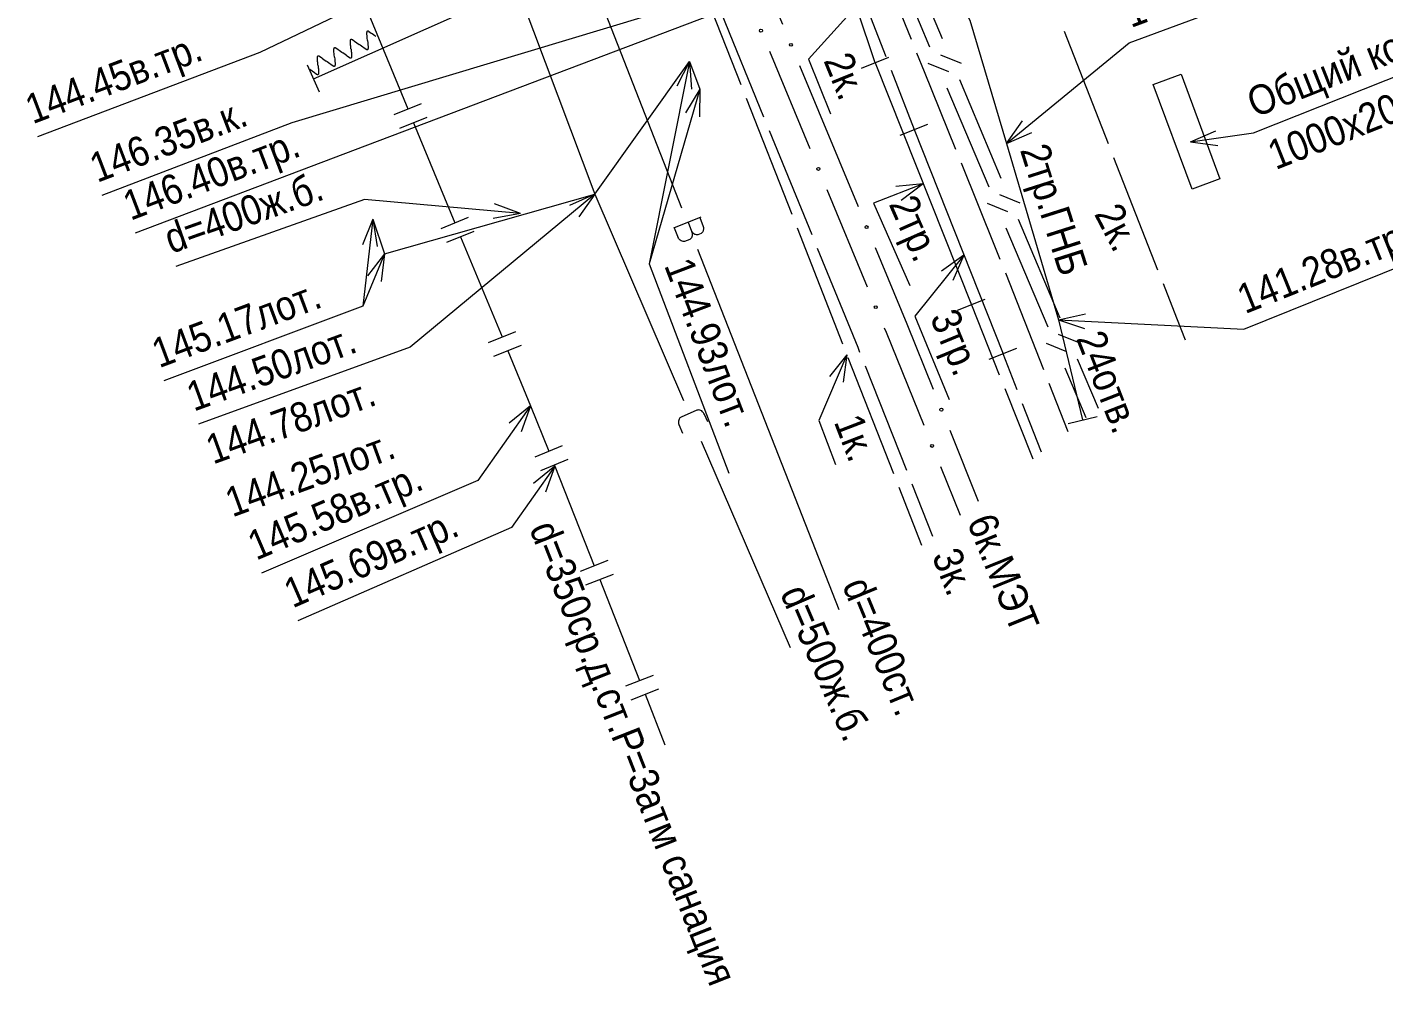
# Model space of a CAD drawing. Header units: metres. Extents: x 369 to 856, y 14070 to 14447.
# Drawn here: x 428.01 to 473.83, y 14069.8 to 14102.17 of the extents above; entities that cross this region are included whole.
import ezdxf
from ezdxf.enums import TextEntityAlignment as Align

# ---------------------------------------------------------------- set-up
doc = ezdxf.new("R2010")
doc.units = ezdxf.units.M
doc.header["$MEASUREMENT"] = 0
for name, color, linetype, lineweight in [('Водопровод', 7, 'Continuous', 25), ('Водосток', 7, 'Continuous', 25), ('Газопровод', 7, 'Continuous', 25), ('Кабели', 7, 'Continuous', 25), ('Кабель защиты', 7, 'Continuous', 25), ('Кабель связи', 7, 'Continuous', 25), ('Кабель электрический', 7, 'Continuous', 25), ('Общий коллектор', 7, 'Continuous', 25)]:
    doc.layers.add(name, color=color, linetype=linetype, lineweight=lineweight)
doc.styles.add('Style-RUSSIAN_1251', font='RUSSIAN_1251.shx')
doc.styles.add('Style-RUSSIAN_1251 I 0.00000', font='RUSSIAN_1251.shx')

# ---------------------------------------------------------------- blocks, each defined once
blk = doc.blocks.new('msdElementTypeLineString_297')
at = {"layer": 'Кабель электрический', "color": 252, "linetype": 'Continuous', "lineweight": 9}
for p, q in [((1.035, 9.485), (1.965, 9.855)), ((4.285, 1.315), (5.215, 1.685))]:
    blk.add_line(p, q, dxfattribs=at)
blk = doc.blocks.new('msdElementTypeMultiLine_6')
at = {"layer": 'Кабель электрический', "color": 252, "linetype": 'Continuous', "lineweight": 9, "flags": 128}
blk.add_lwpolyline([(1.5, 9.67), (4.75, 1.5)], dxfattribs=at)
at = {"layer": 'Кабель электрический', "color": 252, "linetype": 'Continuous', "lineweight": 9}
blk.add_blockref('msdElementTypeLineString_297', (0, 0), dxfattribs=at)
blk = doc.blocks.new('msdElementTypeLineString_298')
at = {"layer": 'Кабель электрический', "color": 252, "linetype": 'Continuous', "lineweight": 9}
for p, q in [((1.035, 8.883), (1.965, 9.253)), ((4.041, 1.315), (4.971, 1.685))]:
    blk.add_line(p, q, dxfattribs=at)
blk = doc.blocks.new('msdElementTypeMultiLine_7')
at = {"layer": 'Кабель электрический', "color": 252, "linetype": 'Continuous', "lineweight": 9, "flags": 128}
blk.add_lwpolyline([(1.5, 9.068), (4.506, 1.5)], dxfattribs=at)
at = {"layer": 'Кабель электрический', "color": 252, "linetype": 'Continuous', "lineweight": 9}
blk.add_blockref('msdElementTypeLineString_298', (0, 0), dxfattribs=at)
blk = doc.blocks.new('msdElementTypeLineString_299')
at = {"layer": 'Кабель электрический', "color": 252, "linetype": 'Continuous', "lineweight": 9}
for p, q in [((2.298, 6.375), (1.076, 9.993)), ((3.679, 2.283), (2.458, 5.901)), ((4.45, 0), (3.839, 1.809))]:
    blk.add_line(p, q, dxfattribs=at)
at = {"layer": 'Кабель электрический', "color": 252, "linetype": 'Continuous', "lineweight": 9, "flags": 128}
blk.add_lwpolyline([(0.916, 10.467), (0.76, 10.93), (0, 12.13)], dxfattribs=at)
blk = doc.blocks.new('msdElementTypeMultiLine_8')
at = {"layer": 'Кабель электрический', "color": 252, "linetype": 'Continuous', "lineweight": 9}
blk.add_blockref('msdElementTypeLineString_299', (0, 0), dxfattribs=at)
blk = doc.blocks.new('msdElementTypeLineString_300')
at = {"layer": 'Кабель электрический', "color": 252, "linetype": 'Continuous', "lineweight": 9}
for p, q in [((0, 13.338), (0.831, 11.358)), ((1.025, 10.897), (2.687, 6.938)), ((2.874, 6.475), (4.421, 2.469)), ((4.601, 2.003), (5.375, 0))]:
    blk.add_line(p, q, dxfattribs=at)
blk = doc.blocks.new('msdElementTypeMultiLine_9')
at = {"layer": 'Кабель электрический', "color": 252, "linetype": 'Continuous', "lineweight": 9}
blk.add_blockref('msdElementTypeLineString_300', (0, 0), dxfattribs=at)
blk = doc.blocks.new('msdElementTypeLineString_814')
at = {"layer": 'Водосток', "color": 252, "linetype": 'Continuous', "lineweight": 9}
for p, q in [((0.001, 31.472), (5.634, 16.438)), ((6.16, 15.034), (11.793, 0))]:
    blk.add_line(p, q, dxfattribs=at)
blk = doc.blocks.new('msdElementTypeMultiLine_420')
at = {"layer": 'Водосток', "color": 252, "linetype": 'Continuous', "lineweight": 9, "flags": 128}
blk.add_lwpolyline([(6.88, 16.141), (6.782, 16.401), (6.767, 16.436), (6.75, 16.462), (6.724, 16.496), (6.694, 16.524), (6.665, 16.543), (6.629, 16.556), (6.591, 16.564), (6.563, 16.561), (6.536, 16.556), (5.988, 16.35), (5.966, 16.337), (5.949, 16.324), (5.93, 16.302), (5.919, 16.28), (5.905, 16.251), (5.895, 16.22), (5.893, 16.185), (5.894, 16.136), (5.903, 16.1), (6.011, 15.81)], dxfattribs=at)
at = {"layer": 'Водосток', "color": 252, "linetype": 'Continuous', "lineweight": 9}
blk.add_blockref('msdElementTypeLineString_814', (0.467, 0.467), dxfattribs=at)
blk = doc.blocks.new('msdElementTypeMultiLine_421')
at = {"layer": 'Водосток', "color": 252, "linetype": 'Continuous', "lineweight": 9, "flags": 128}
blk.add_lwpolyline([(0, 1.172), (0.395, 0), (7.492, 2.012)], dxfattribs=at)
blk = doc.blocks.new('msdElementTypeMultiLine_422')
at = {"layer": 'Водосток', "color": 252, "linetype": 'Continuous', "lineweight": 9, "flags": 128}
blk.add_lwpolyline([(0.001, 0), (3.199, 4.481), (3.554, 3.544)], dxfattribs=at)
blk = doc.blocks.new('msdElementTypeLineString_833')
at = {"layer": 'Кабель электрический', "color": 252, "linetype": 'Continuous', "lineweight": 9}
for p, q in [((1.516, 16.489), (2.83, 13.242)), ((6.013, 5.354), (7.298, 2.095)), ((7.482, 1.63), (8.125, 0.001))]:
    blk.add_line(p, q, dxfattribs=at)
at = {"layer": 'Кабель электрический', "color": 252, "linetype": 'Continuous', "lineweight": 9, "flags": 128}
for points in [[(3.017, 12.779), (3.27, 12.154), (4.331, 9.531)], [(4.519, 9.068), (5.673, 6.215), (5.829, 5.819)]]:
    blk.add_lwpolyline(points, dxfattribs=at)
blk = doc.blocks.new('msdElementTypeMultiLine_437')
at = {"layer": 'Кабель электрический', "color": 252, "linetype": 'Continuous', "lineweight": 9}
blk.add_blockref('msdElementTypeLineString_833', (0, 0), dxfattribs=at)
blk = doc.blocks.new('msdElementTypeLineString_834')
at = {"layer": 'Кабель электрический', "color": 252, "linetype": 'Continuous', "lineweight": 9}
for p, q in [((0, 5.204), (0.943, 2.834)), ((1.128, 2.37), (2.071, 0))]:
    blk.add_line(p, q, dxfattribs=at)
blk = doc.blocks.new('msdElementTypeMultiLine_438')
at = {"layer": 'Кабель электрический', "color": 252, "linetype": 'Continuous', "lineweight": 9}
blk.add_blockref('msdElementTypeLineString_834', (0, 0), dxfattribs=at)
blk = doc.blocks.new('msdElementTypeLineString_835')
at = {"layer": 'Кабель электрический', "color": 252, "linetype": 'Continuous', "lineweight": 9}
for p, q in [((0.476, 2.096), (0, 3.318)), ((1.294, 0), (0.658, 1.631))]:
    blk.add_line(p, q, dxfattribs=at)
blk = doc.blocks.new('msdElementTypeMultiLine_439')
at = {"layer": 'Кабель электрический', "color": 252, "linetype": 'Continuous', "lineweight": 9}
blk.add_blockref('msdElementTypeLineString_835', (0, 0), dxfattribs=at)
blk = doc.blocks.new('msdElementTypeLineString_842')
at = {"layer": 'Кабели', "color": 252, "linetype": 'Continuous', "lineweight": 9}
for p, q in [((0.05, 18.532), (1.04, 16.149)), ((1.616, 14.763), (3.596, 9.996)), ((6.69, 2.444), (7.656, 0.05))]:
    blk.add_line(p, q, dxfattribs=at)
at = {"layer": 'Кабели', "color": 252, "linetype": 'Continuous', "lineweight": 9, "flags": 128}
blk.add_lwpolyline([(4.171, 8.611), (5.239, 6.039), (6.129, 3.835)], dxfattribs=at)
at = {"layer": 'Кабели', "color": 252, "linetype": 'Continuous', "lineweight": 9}
for centre in [(1.328, 15.456), (3.883, 9.303), (6.409, 3.139)]:
    blk.add_circle(centre, 0.05, dxfattribs=at)
blk = doc.blocks.new('msdElementTypeLineString_843')
at = {"layer": 'Кабели', "color": 252, "linetype": 'Continuous', "lineweight": 9}
for p, q in [((0.051, 18.747), (0.732, 17.106)), ((1.308, 15.72), (2.671, 12.438)), ((3.247, 11.053), (4.61, 7.77)), ((7.078, 1.699), (7.744, 0.051))]:
    blk.add_line(p, q, dxfattribs=at)
at = {"layer": 'Кабели', "color": 252, "linetype": 'Continuous', "lineweight": 9, "flags": 128}
blk.add_lwpolyline([(5.185, 6.385), (5.248, 6.234), (6.517, 3.09)], dxfattribs=at)
at = {"layer": 'Кабели', "color": 252, "linetype": 'Continuous', "lineweight": 9}
for centre in [(1.02, 16.413), (2.959, 11.745), (4.898, 7.078), (6.798, 2.394)]:
    blk.add_circle(centre, 0.05, dxfattribs=at)
blk = doc.blocks.new('msdElementTypeMultiLine_449')
at = {"layer": 'Кабели', "color": 252, "linetype": 'Continuous', "lineweight": 9}
for name, p in [('msdElementTypeLineString_842', (0.703, 0.479)), ('msdElementTypeLineString_843', (0, 0))]:
    blk.add_blockref(name, p, dxfattribs=at)
blk = doc.blocks.new('msdElementTypeLineString_891')
at = {"layer": 'Кабель электрический', "color": 252, "linetype": 'Continuous', "lineweight": 9}
for p, q in [((3.928, 6.625), (2.439, 10.421)), ((5.6, 2.364), (4.111, 6.16))]:
    blk.add_line(p, q, dxfattribs=at)
at = {"layer": 'Кабель электрический', "color": 252, "linetype": 'Continuous', "lineweight": 9, "flags": 128}
for points in [[(0.545, 15.131), (0, 16.449), (0.467, 16.846)], [(2.256, 10.886), (1.439, 12.968), (0.736, 14.669)], [(6.526, 0), (6.238, 0.74), (5.783, 1.899)]]:
    blk.add_lwpolyline(points, dxfattribs=at)
blk = doc.blocks.new('msdElementTypeMultiLine_486')
at = {"layer": 'Кабель электрический', "color": 252, "linetype": 'Continuous', "lineweight": 9}
blk.add_blockref('msdElementTypeLineString_891', (0, 0), dxfattribs=at)
blk = doc.blocks.new('msdElementTypeLineString_903')
at = {"layer": 'Кабель электрический', "color": 252, "linetype": 'Continuous', "lineweight": 9}
for p, q in [((1.054, 16.987), (1.946, 17.439)), ((5.943, 1.383), (6.915, 1.618))]:
    blk.add_line(p, q, dxfattribs=at)
blk = doc.blocks.new('msdElementTypeMultiLine_497')
at = {"layer": 'Кабель электрический', "color": 252, "linetype": 'Continuous', "lineweight": 9, "flags": 128}
blk.add_lwpolyline([(1.5, 17.213), (2.62, 15.003), (3.86, 10.833), (5.61, 4.883), (6.429, 1.501)], dxfattribs=at)
at = {"layer": 'Кабель электрический', "color": 252, "linetype": 'Continuous', "lineweight": 9}
blk.add_blockref('msdElementTypeLineString_903', (0, 0), dxfattribs=at)
blk = doc.blocks.new('msdElementTypeLineString_911')
at = {"layer": 'Кабель электрический', "color": 252, "linetype": 'Continuous', "lineweight": 9}
for p, q in [((0.717, 18.127), (0, 19.881)), ((2.339, 14.157), (0.906, 17.664)), ((3.962, 10.186), (2.528, 13.694)), ((7.161, 2.227), (5.766, 5.75)), ((8.042, 0), (7.345, 1.762))]:
    blk.add_line(p, q, dxfattribs=at)
at = {"layer": 'Кабель электрический', "color": 252, "linetype": 'Continuous', "lineweight": 9, "flags": 128}
blk.add_lwpolyline([(5.582, 6.215), (5.516, 6.382), (4.151, 9.723)], dxfattribs=at)
blk = doc.blocks.new('msdElementTypeMultiLine_504')
at = {"layer": 'Кабель электрический', "color": 252, "linetype": 'Continuous', "lineweight": 9}
blk.add_blockref('msdElementTypeLineString_911', (0, 0), dxfattribs=at)
blk = doc.blocks.new('msdElementTypeLineString_912')
at = {"layer": 'Кабель электрический', "color": 252, "linetype": 'Continuous', "lineweight": 9}
for p, q in [((0, 21.889), (0.768, 19.933)), ((0.951, 19.468), (2.486, 15.556)), ((2.669, 15.09), (4.204, 11.178)), ((4.387, 10.712), (5.923, 6.8)), ((6.105, 6.335), (7.641, 2.422)), ((7.823, 1.957), (8.591, 0.001))]:
    blk.add_line(p, q, dxfattribs=at)
blk = doc.blocks.new('msdElementTypeMultiLine_505')
at = {"layer": 'Кабель электрический', "color": 252, "linetype": 'Continuous', "lineweight": 9}
blk.add_blockref('msdElementTypeLineString_912', (0, 0), dxfattribs=at)
blk = doc.blocks.new('msdElementTypeLineString_921')
at = {"layer": 'Кабель связи', "color": 252, "linetype": 'Continuous', "lineweight": 9}
for p, q in [((0.265, 23.842), (0.968, 22.175)), ((0.913, 21.625), (1.607, 21.343)), ((1.551, 20.793), (2.958, 17.46)), ((2.902, 16.91), (3.596, 16.628)), ((3.541, 16.078), (4.947, 12.745)), ((4.891, 12.195), (5.586, 11.913)), ((5.53, 11.363), (6.936, 8.029)), ((6.881, 7.48), (7.575, 7.197)), ((7.519, 6.647), (8.926, 3.314)), ((8.87, 2.764), (9.564, 2.482)), ((9.509, 1.932), (10.212, 0.266))]:
    blk.add_line(p, q, dxfattribs=at)
blk = doc.blocks.new('msdElementTypeLineString_922')
at = {"layer": 'Кабель связи', "color": 252, "linetype": 'Continuous', "lineweight": 9}
for p, q in [((0.266, 23.906), (0.971, 22.233)), ((0.916, 21.683), (1.61, 21.401)), ((1.555, 20.851), (2.966, 17.505)), ((2.911, 16.955), (3.605, 16.673)), ((3.549, 16.123), (4.961, 12.777)), ((4.905, 12.227), (5.6, 11.945)), ((5.544, 11.395), (6.956, 8.049)), ((6.9, 7.499), (7.594, 7.217)), ((7.539, 6.667), (8.95, 3.321)), ((8.895, 2.771), (9.589, 2.489)), ((9.533, 1.939), (10.239, 0.266))]:
    blk.add_line(p, q, dxfattribs=at)
blk = doc.blocks.new('msdElementTypeMultiLine_514')
at = {"layer": 'Кабель связи', "color": 252, "linetype": 'Continuous', "lineweight": 9}
for name, p in [('msdElementTypeLineString_922', (0, 0)), ('msdElementTypeLineString_921', (0.436, 0.318))]:
    blk.add_blockref(name, p, dxfattribs=at)
blk = doc.blocks.new('msdElementTypeLineString_954')
at = {"layer": 'Кабель защиты', "color": 252, "linetype": 'Continuous', "lineweight": 9}
for p, q in [((23.559, 14.039), (23.151, 14.953)), ((1.703, 1.043), (1.297, 1.957))]:
    blk.add_line(p, q, dxfattribs=at)
blk = doc.blocks.new('msdElementTypeMultiLine_535')
at = {"layer": 'Кабель защиты', "color": 252, "linetype": 'Continuous', "lineweight": 9, "flags": 128}
blk.add_lwpolyline([(1.5, 1.5), (16.623, 8.218), (15.673, 11.071), (23.355, 14.496)], dxfattribs=at)
at = {"layer": 'Кабель защиты', "color": 252, "linetype": 'Continuous', "lineweight": 9}
blk.add_blockref('msdElementTypeLineString_954', (0, 0), dxfattribs=at)
blk = doc.blocks.new('msdElementTypeLineString_957')
at = {"layer": 'Водопровод', "color": 252, "linetype": 'Continuous', "lineweight": 9}
for p, q in [((0, 28.003), (0.319, 27.38)), ((1.002, 26.044), (1.154, 25.746)), ((1.154, 25.746), (5.921, 13.571)), ((6.467, 12.175), (11.234, 0))]:
    blk.add_line(p, q, dxfattribs=at)
blk = doc.blocks.new('msdElementTypeLineString_958')
at = {"layer": 'Водопровод', "color": 252, "linetype": 'Continuous', "lineweight": 9}
for p, q in [((1.508, 27.624), (0.62, 27.17)), ((0.649, 27.184), (0.814, 26.862)), ((1.095, 27.412), (1.241, 27.126)), ((7.081, 13.748), (6.152, 13.385)), ((6.183, 13.397), (6.315, 13.059)), ((6.649, 13.579), (6.766, 13.28))]:
    blk.add_line(p, q, dxfattribs=at)
at = {"layer": 'Водопровод', "color": 252, "linetype": 'Continuous', "lineweight": 9, "flags": 128}
for points in [[(1.476, 27.607), (1.621, 27.323), (1.629, 27.294), (1.636, 27.241), (1.632, 27.186), (1.627, 27.163), (1.618, 27.139), (1.603, 27.115), (1.583, 27.09), (1.571, 27.08), (1.468, 27.027), (1.446, 27.022), (1.413, 27.02), (1.388, 27.024), (1.362, 27.029), (1.331, 27.045), (1.298, 27.068), (1.272, 27.09), (1.241, 27.126), (1.255, 27.09), (1.267, 27.059), (1.276, 27.009), (1.275, 26.974), (1.271, 26.941), (1.256, 26.9), (1.234, 26.865), (1.21, 26.843), (1.041, 26.756), (1.022, 26.751), (0.994, 26.749), (0.958, 26.754), (0.918, 26.769), (0.889, 26.785), (0.85, 26.818), (0.829, 26.838), (0.814, 26.862)], [(7.047, 13.735), (7.163, 13.438), (7.169, 13.408), (7.17, 13.354), (7.161, 13.301), (7.154, 13.278), (7.143, 13.256), (7.126, 13.233), (7.102, 13.21), (7.09, 13.201), (6.982, 13.159), (6.959, 13.156), (6.927, 13.157), (6.902, 13.163), (6.877, 13.171), (6.848, 13.19), (6.817, 13.216), (6.793, 13.241), (6.766, 13.28), (6.777, 13.243), (6.786, 13.21), (6.789, 13.159), (6.785, 13.125), (6.777, 13.092), (6.759, 13.053), (6.733, 13.021), (6.707, 13.001), (6.53, 12.931), (6.511, 12.928), (6.483, 12.929), (6.447, 12.937), (6.41, 12.956), (6.382, 12.976), (6.346, 13.012), (6.327, 13.034), (6.315, 13.059)]]:
    blk.add_lwpolyline(points, dxfattribs=at)
blk = doc.blocks.new('msdElementTypeMultiLine_537')
at = {"layer": 'Водопровод', "color": 252, "linetype": 'Continuous', "lineweight": 9}
for name, p in [('msdElementTypeLineString_957', (0.5, 0.5)), ('msdElementTypeLineString_958', (0, 0))]:
    blk.add_blockref(name, p, dxfattribs=at)
blk = doc.blocks.new('msdElementTypeLineString_961')
at = {"layer": 'Газопровод', "color": 252, "linetype": 'Continuous', "lineweight": 9}
for p, q in [((15.7, 25.351), (17.099, 21.965)), ((16.637, 21.774), (17.561, 22.155)), ((16.828, 21.312), (17.752, 21.693)), ((17.29, 21.502), (18.689, 18.116)), ((18.227, 17.925), (19.151, 18.307)), ((18.418, 17.463), (19.342, 17.844)), ((18.88, 17.654), (20.279, 14.267)), ((19.817, 14.076), (20.741, 14.458)), ((20.007, 13.614), (20.932, 13.996)), ((21.397, 10.226), (22.324, 10.603)), ((21.586, 9.763), (22.512, 10.14)), ((22.93, 6.36), (23.86, 6.727)), ((23.113, 5.895), (24.043, 6.262)), ((23.578, 6.078), (24.924, 2.67)), ((24.459, 2.486), (25.389, 2.854)), ((24.642, 2.021), (25.572, 2.389)), ((25.107, 2.205), (25.78, 0.501))]:
    blk.add_line(p, q, dxfattribs=at)
at = {"layer": 'Газопровод', "color": 252, "linetype": 'Continuous', "lineweight": 9, "flags": 128}
for points in [[(20.47, 13.805), (21.237, 11.947), (21.86, 10.415)], [(22.049, 9.952), (22.067, 9.907), (23.395, 6.543)]]:
    blk.add_lwpolyline(points, dxfattribs=at)
blk = doc.blocks.new('msdElementTypeMultiLine_540')
at = {"layer": 'Газопровод', "color": 252, "linetype": 'Continuous', "lineweight": 9}
blk.add_blockref('msdElementTypeLineString_961', (0, 0), dxfattribs=at)
blk = doc.blocks.new('msdElementTypeLineString_964')
at = {"layer": 'Кабель защиты', "color": 252, "linetype": 'Continuous', "lineweight": 9, "flags": 128}
for points in [[(2.235, 1.264), (2.233, 1.279), (2.227, 1.33), (2.225, 1.353), (2.221, 1.387), (2.218, 1.425), (2.216, 1.451), (2.215, 1.477), (2.215, 1.495), (2.215, 1.514), (2.216, 1.526), (2.217, 1.536), (2.218, 1.544), (2.219, 1.548), (2.219, 1.552), (2.221, 1.558), (2.222, 1.562), (2.223, 1.565), (2.225, 1.568), (2.226, 1.571), (2.228, 1.575), (2.23, 1.577), (2.231, 1.578), (2.232, 1.579), (2.233, 1.58), (2.234, 1.581), (2.236, 1.582), (2.237, 1.583), (2.239, 1.584), (2.24, 1.584), (2.241, 1.585), (2.242, 1.585), (2.243, 1.585), (2.244, 1.585), (2.246, 1.585), (2.248, 1.585), (2.25, 1.585), (2.251, 1.585), (2.252, 1.585), (2.254, 1.585), (2.256, 1.584), (2.257, 1.584), (2.258, 1.583), (2.262, 1.582), (2.264, 1.581), (2.267, 1.579), (2.271, 1.577), (2.274, 1.575), (2.281, 1.57), (2.362, 1.513), (2.389, 1.493), (2.478, 1.429), (2.513, 1.404)], [(1.119, 0.704), (1.118, 0.719), (1.112, 0.77), (1.109, 0.793), (1.106, 0.827), (1.103, 0.865), (1.101, 0.891), (1.1, 0.916), (1.1, 0.935), (1.1, 0.954), (1.101, 0.966), (1.102, 0.975), (1.103, 0.984), (1.104, 0.988), (1.104, 0.991), (1.106, 0.998), (1.107, 1.002), (1.108, 1.005), (1.11, 1.008), (1.111, 1.011), (1.113, 1.014), (1.115, 1.016), (1.116, 1.018), (1.117, 1.019), (1.118, 1.02), (1.119, 1.021), (1.121, 1.022), (1.122, 1.023), (1.124, 1.024), (1.125, 1.024), (1.126, 1.024), (1.127, 1.025), (1.128, 1.025), (1.129, 1.025), (1.131, 1.025), (1.133, 1.025), (1.135, 1.025), (1.136, 1.025), (1.137, 1.025), (1.139, 1.024), (1.141, 1.024), (1.142, 1.023), (1.143, 1.023), (1.146, 1.022), (1.148, 1.021), (1.152, 1.019), (1.156, 1.017), (1.159, 1.014), (1.166, 1.01), (1.247, 0.952), (1.274, 0.933), (1.363, 0.869), (1.398, 0.844)], [(1.677, 0.984), (1.679, 0.969), (1.685, 0.918), (1.687, 0.895), (1.691, 0.861), (1.694, 0.823), (1.696, 0.797), (1.697, 0.772), (1.697, 0.753), (1.696, 0.734), (1.696, 0.723), (1.695, 0.713), (1.694, 0.704), (1.693, 0.7), (1.692, 0.697), (1.691, 0.69), (1.689, 0.686), (1.688, 0.683), (1.687, 0.68), (1.685, 0.677), (1.683, 0.674), (1.682, 0.672), (1.681, 0.671), (1.68, 0.669), (1.679, 0.668), (1.678, 0.667), (1.676, 0.666), (1.674, 0.665), (1.672, 0.664), (1.672, 0.664), (1.671, 0.664), (1.67, 0.663), (1.668, 0.663), (1.667, 0.663), (1.666, 0.663), (1.664, 0.663), (1.662, 0.663), (1.66, 0.663), (1.659, 0.663), (1.658, 0.664), (1.656, 0.664), (1.655, 0.665), (1.653, 0.665), (1.65, 0.666), (1.648, 0.667), (1.645, 0.669), (1.641, 0.671), (1.637, 0.674), (1.631, 0.679), (1.549, 0.736), (1.523, 0.755), (1.433, 0.819), (1.398, 0.844)], [(1.677, 0.984), (1.675, 0.999), (1.67, 1.05), (1.667, 1.073), (1.664, 1.107), (1.66, 1.145), (1.659, 1.171), (1.657, 1.196), (1.657, 1.215), (1.658, 1.234), (1.658, 1.246), (1.659, 1.255), (1.661, 1.264), (1.661, 1.268), (1.662, 1.271), (1.664, 1.278), (1.665, 1.282), (1.666, 1.285), (1.667, 1.288), (1.669, 1.291), (1.671, 1.294), (1.672, 1.296), (1.673, 1.298), (1.674, 1.299), (1.676, 1.3), (1.677, 1.301), (1.678, 1.302), (1.68, 1.303), (1.682, 1.304), (1.682, 1.304), (1.683, 1.305), (1.685, 1.305), (1.686, 1.305), (1.687, 1.305), (1.688, 1.305), (1.69, 1.305), (1.692, 1.305), (1.694, 1.305), (1.695, 1.305), (1.696, 1.304), (1.698, 1.304), (1.7, 1.304), (1.701, 1.303), (1.704, 1.302), (1.706, 1.301), (1.709, 1.299), (1.713, 1.297), (1.717, 1.294), (1.723, 1.29), (1.805, 1.232), (1.832, 1.213), (1.921, 1.149), (1.956, 1.124)], [(2.235, 1.264), (2.236, 1.249), (2.242, 1.198), (2.245, 1.176), (2.248, 1.141), (2.251, 1.103), (2.253, 1.077), (2.254, 1.052), (2.255, 1.033), (2.254, 1.014), (2.253, 1.003), (2.252, 0.993), (2.251, 0.984), (2.251, 0.981), (2.25, 0.977), (2.248, 0.971), (2.247, 0.967), (2.246, 0.963), (2.244, 0.96), (2.243, 0.957), (2.241, 0.954), (2.24, 0.952), (2.239, 0.951), (2.237, 0.95), (2.236, 0.948), (2.235, 0.947), (2.233, 0.946), (2.232, 0.945), (2.23, 0.944), (2.229, 0.944), (2.228, 0.944), (2.227, 0.944), (2.226, 0.943), (2.225, 0.943), (2.223, 0.943), (2.222, 0.943), (2.219, 0.943), (2.218, 0.943), (2.217, 0.944), (2.215, 0.944), (2.214, 0.944), (2.212, 0.945), (2.211, 0.945), (2.208, 0.947), (2.206, 0.948), (2.203, 0.949), (2.199, 0.952), (2.195, 0.954), (2.188, 0.959), (2.107, 1.016), (2.08, 1.035), (1.991, 1.099), (1.956, 1.124)], [(0.562, 0.424), (0.56, 0.439), (0.554, 0.49), (0.552, 0.513), (0.548, 0.547), (0.545, 0.585), (0.543, 0.611), (0.542, 0.636), (0.542, 0.655), (0.542, 0.674), (0.543, 0.685), (0.544, 0.695), (0.545, 0.704), (0.546, 0.707), (0.547, 0.711), (0.548, 0.718), (0.55, 0.722), (0.551, 0.725), (0.552, 0.728), (0.554, 0.731), (0.556, 0.734), (0.557, 0.736), (0.558, 0.737), (0.559, 0.739), (0.56, 0.74), (0.561, 0.741), (0.563, 0.742), (0.565, 0.743), (0.566, 0.744), (0.567, 0.744), (0.568, 0.744), (0.569, 0.744), (0.571, 0.745), (0.572, 0.745), (0.573, 0.745), (0.575, 0.745), (0.577, 0.745), (0.579, 0.745), (0.58, 0.744), (0.581, 0.744), (0.583, 0.744), (0.584, 0.743), (0.586, 0.743), (0.589, 0.741), (0.591, 0.741), (0.594, 0.739), (0.598, 0.736), (0.602, 0.734), (0.608, 0.729), (0.69, 0.672), (0.716, 0.653), (0.806, 0.589), (0.841, 0.564)], [(1.119, 0.704), (1.121, 0.689), (1.127, 0.638), (1.129, 0.615), (1.133, 0.581), (1.136, 0.543), (1.138, 0.517), (1.139, 0.492), (1.139, 0.473), (1.139, 0.454), (1.138, 0.442), (1.137, 0.433), (1.136, 0.424), (1.135, 0.42), (1.135, 0.417), (1.133, 0.41), (1.132, 0.406), (1.131, 0.403), (1.129, 0.4), (1.128, 0.397), (1.126, 0.394), (1.124, 0.392), (1.123, 0.39), (1.122, 0.389), (1.121, 0.388), (1.12, 0.387), (1.118, 0.386), (1.117, 0.385), (1.115, 0.384), (1.114, 0.384), (1.113, 0.384), (1.112, 0.383), (1.111, 0.383), (1.11, 0.383), (1.108, 0.383), (1.106, 0.383), (1.104, 0.383), (1.103, 0.383), (1.102, 0.383), (1.1, 0.384), (1.098, 0.384), (1.097, 0.385), (1.096, 0.385), (1.093, 0.386), (1.091, 0.387), (1.087, 0.389), (1.083, 0.391), (1.08, 0.394), (1.073, 0.398), (0.992, 0.456), (0.965, 0.475), (0.876, 0.539), (0.841, 0.564)], [(0.562, 0.424), (0.564, 0.409), (0.569, 0.358), (0.572, 0.335), (0.575, 0.301), (0.579, 0.263), (0.58, 0.237), (0.582, 0.211), (0.582, 0.193), (0.581, 0.174), (0.581, 0.162), (0.58, 0.152), (0.578, 0.144), (0.578, 0.14), (0.577, 0.136), (0.575, 0.13), (0.574, 0.126), (0.573, 0.123), (0.572, 0.12), (0.57, 0.117), (0.568, 0.114), (0.567, 0.112), (0.566, 0.11), (0.565, 0.109), (0.563, 0.108), (0.562, 0.107), (0.561, 0.106), (0.559, 0.105), (0.557, 0.104), (0.557, 0.104), (0.555, 0.103), (0.554, 0.103), (0.553, 0.103), (0.552, 0.103), (0.551, 0.103), (0.549, 0.103), (0.547, 0.103), (0.545, 0.103), (0.544, 0.103), (0.543, 0.103), (0.541, 0.104), (0.539, 0.104), (0.538, 0.105), (0.535, 0.106), (0.533, 0.107), (0.53, 0.109), (0.526, 0.111), (0.522, 0.114), (0.516, 0.118), (0.434, 0.176), (0.407, 0.195), (0.318, 0.259), (0.283, 0.284)]]:
    blk.add_lwpolyline(points, dxfattribs=at)
blk = doc.blocks.new('msdElementTypeMultiLine_543')
at = {"layer": 'Кабель защиты', "color": 252, "linetype": 'Continuous', "lineweight": 9}
blk.add_blockref('msdElementTypeLineString_964', (0, 0), dxfattribs=at)
blk = doc.blocks.new('msdElementTypeLineString_1043')
at = {"layer": 'Водосток', "color": 252, "linetype": 'Continuous', "lineweight": 9}
for p, q in [((0.001, 15.302), (3.001, 8.34)), ((3.595, 6.963), (6.595, 0.001))]:
    blk.add_line(p, q, dxfattribs=at)
blk = doc.blocks.new('msdElementTypeMultiLine_598')
at = {"layer": 'Водосток', "color": 252, "linetype": 'Continuous', "lineweight": 9, "flags": 128}
blk.add_lwpolyline([(4.283, 8.081), (4.174, 8.336), (4.156, 8.371), (4.138, 8.395), (4.111, 8.429), (4.08, 8.455), (4.05, 8.472), (4.012, 8.484), (3.975, 8.49), (3.947, 8.485), (3.92, 8.479), (3.382, 8.247), (3.361, 8.233), (3.345, 8.219), (3.327, 8.196), (3.317, 8.174), (3.305, 8.144), (3.296, 8.112), (3.296, 8.077), (3.299, 8.029), (3.309, 7.993), (3.432, 7.709)], dxfattribs=at)
at = {"layer": 'Водосток', "color": 252, "linetype": 'Continuous', "lineweight": 9}
blk.add_blockref('msdElementTypeLineString_1043', (0.467, 0.467), dxfattribs=at)
blk = doc.blocks.new('DIMTXT_5')
at = {"layer": 'Кабель электрический', "color": 252, "linetype": 'Continuous', "lineweight": 9}
for q in [(-0.788, -0.501), (-0.417, -0.836)]:
    blk.add_line((0, 0), q, dxfattribs=at)
at = {"layer": 'Кабель электрический', "color": 252, "linetype": 'Continuous', "lineweight": 9, "flags": 128}
blk.add_lwpolyline([(0, 0), (-2.582, -2.864), (-1.842, -4.705)], dxfattribs=at)
at = {"layer": 'Кабель электрический', "color": 252, "linetype": 'Continuous', "lineweight": 9, "style": 'Style-RUSSIAN_1251', "width": 0.9}
blk.add_text('2к.', height=1, rotation=291.9123, dxfattribs=at).set_placement((-1.153, -2.532), align=Align.TOP_LEFT)
blk = doc.blocks.new('DIMTXT_10')
at = {"layer": 'Общий коллектор', "color": 252, "linetype": 'Continuous', "lineweight": 9}
for q in [(0.855, 0.376), (0.927, -0.118)]:
    blk.add_line((0, 0), q, dxfattribs=at)
at = {"layer": 'Общий коллектор', "color": 252, "linetype": 'Continuous', "lineweight": 9, "flags": 128}
blk.add_lwpolyline([(0, 0), (2.135, 0.309), (13.274, 4.732)], dxfattribs=at)
at = {"layer": 'Общий коллектор', "color": 252, "linetype": 'Continuous', "lineweight": 9, "style": 'Style-RUSSIAN_1251', "width": 0.9}
for s, p in [('Общий коллектор', (1.809, 1.74)), ('1000x2000', (2.511, -0.026))]:
    blk.add_text(s, height=1, rotation=21.6538, dxfattribs=at).set_placement(p, align=Align.TOP_LEFT)
blk = doc.blocks.new('DIMTXT_21')
at = {"layer": 'Водосток', "color": 252, "linetype": 'Continuous', "lineweight": 9}
for q in [(-0.351, -0.866), (0.146, -0.923)]:
    blk.add_line((0, 0), q, dxfattribs=at)
at = {"layer": 'Водосток', "color": 252, "linetype": 'Continuous', "lineweight": 9, "flags": 128}
blk.add_lwpolyline([(0, 0), (-0.336, -2.941), (-7.059, -5.457)], dxfattribs=at)
at = {"layer": 'Водосток', "color": 252, "linetype": 'Continuous', "lineweight": 9, "style": 'Style-RUSSIAN_1251', "width": 0.9}
blk.add_text('145.17лот.', height=1, rotation=20.5215, dxfattribs=at).set_placement((-7.568, -4.099), align=Align.TOP_LEFT)
blk = doc.blocks.new('DIMTXT_26')
at = {"layer": 'Водосток', "color": 252, "linetype": 'Continuous', "lineweight": 9}
for q in [(-0.492, -0.794), (-0.012, -0.934)]:
    blk.add_line((0, 0), q, dxfattribs=at)
at = {"layer": 'Водосток', "color": 252, "linetype": 'Continuous', "lineweight": 9, "flags": 128}
blk.add_lwpolyline([(0, 0), (-1.718, -5.895), (0.973, -12.962)], dxfattribs=at)
at = {"layer": 'Водосток', "color": 252, "linetype": 'Continuous', "lineweight": 9, "style": 'Style-RUSSIAN_1251', "width": 0.9}
blk.add_text('144.93лот.', height=1, rotation=290.8456, dxfattribs=at).set_placement((-0.283, -5.589), align=Align.TOP_LEFT)
blk = doc.blocks.new('DIMTXT_31')
at = {"layer": 'Кабель электрический', "color": 252, "linetype": 'Continuous', "lineweight": 9}
for q in [(-0.584, -0.729), (-0.125, -0.926)]:
    blk.add_line((0, 0), q, dxfattribs=at)
at = {"layer": 'Кабель электрический', "color": 252, "linetype": 'Continuous', "lineweight": 9, "flags": 128}
blk.add_lwpolyline([(0, 0), (-0.95, -2.217), (-0.379, -3.705)], dxfattribs=at)
at = {"layer": 'Кабель электрический', "color": 252, "linetype": 'Continuous', "lineweight": 9, "style": 'Style-RUSSIAN_1251', "width": 0.9}
blk.add_text('1к.', height=1, rotation=290.9941, dxfattribs=at).set_placement((0.485, -1.907), align=Align.TOP_LEFT)
blk = doc.blocks.new('DIMTXT_37')
at = {"layer": 'Кабель электрический', "color": 252, "linetype": 'Continuous', "lineweight": 9}
for q in [(-0.758, -0.546), (-0.368, -0.859)]:
    blk.add_line((0, 0), q, dxfattribs=at)
at = {"layer": 'Кабель электрический', "color": 252, "linetype": 'Continuous', "lineweight": 9, "flags": 128}
blk.add_lwpolyline([(0, 0), (-1.656, -2.067), (-0.5, -4.873)], dxfattribs=at)
at = {"layer": 'Кабель электрический', "color": 252, "linetype": 'Continuous', "lineweight": 9, "style": 'Style-RUSSIAN_1251', "width": 0.9}
blk.add_text('3тр.', height=1, rotation=292.3958, dxfattribs=at).set_placement((-0.23, -1.723), align=Align.TOP_LEFT)
blk = doc.blocks.new('DIMTXT_38')
at = {"layer": 'Кабель электрический', "color": 252, "linetype": 'Continuous', "lineweight": 9}
for q in [(-0.929, -0.097), (-0.746, -0.562)]:
    blk.add_line((0, 0), q, dxfattribs=at)
at = {"layer": 'Кабель электрический', "color": 252, "linetype": 'Continuous', "lineweight": 9, "flags": 128}
blk.add_lwpolyline([(0, 0), (-1.678, -0.661), (-0.453, -3.437)], dxfattribs=at)
at = {"layer": 'Кабель электрический', "color": 252, "linetype": 'Continuous', "lineweight": 9, "style": 'Style-RUSSIAN_1251', "width": 0.9}
blk.add_text('2тр.', height=1, rotation=293.8085, dxfattribs=at).set_placement((-0.26, -0.281), align=Align.TOP_LEFT)
blk = doc.blocks.new('DIMTXT_44')
at = {"layer": 'Газопровод', "color": 252, "linetype": 'Continuous', "lineweight": 9}
for q in [(-0.721, -0.594), (-0.312, -0.881)]:
    blk.add_line((0, 0), q, dxfattribs=at)
at = {"layer": 'Газопровод', "color": 252, "linetype": 'Continuous', "lineweight": 9, "flags": 128}
blk.add_lwpolyline([(0, 0), (-1.772, -2.529), (-9.084, -5.649)], dxfattribs=at)
at = {"layer": 'Газопровод', "color": 252, "linetype": 'Continuous', "lineweight": 9, "style": 'Style-RUSSIAN_1251', "width": 0.9}
blk.add_text('145.58в.тр.', height=1, rotation=23.1033, dxfattribs=at).set_placement((-9.653, -4.315), align=Align.TOP_LEFT)
blk = doc.blocks.new('DIMTXT_45')
at = {"layer": 'Газопровод', "color": 252, "linetype": 'Continuous', "lineweight": 9}
for q in [(-0.726, -0.588), (-0.319, -0.878)]:
    blk.add_line((0, 0), q, dxfattribs=at)
at = {"layer": 'Газопровод', "color": 252, "linetype": 'Continuous', "lineweight": 9, "flags": 128}
blk.add_lwpolyline([(0, 0), (-1.474, -2.068), (-8.68, -5.219)], dxfattribs=at)
at = {"layer": 'Газопровод', "color": 252, "linetype": 'Continuous', "lineweight": 9, "style": 'Style-RUSSIAN_1251', "width": 0.9}
blk.add_text('145.69в.тр.', height=1, rotation=23.6186, dxfattribs=at).set_placement((-9.261, -3.891), align=Align.TOP_LEFT)
blk = doc.blocks.new('DIMTXT_243')
at = {"layer": 'Кабель электрический', "color": 252, "linetype": 'Continuous', "lineweight": 9}
for q in [(-0.92, -0.163), (-0.704, -0.614)]:
    blk.add_line((0, 0), q, dxfattribs=at)
at = {"layer": 'Кабель электрический', "color": 252, "linetype": 'Continuous', "lineweight": 9, "flags": 128}
blk.add_lwpolyline([(0, 0), (-14.552, -6.97), (-22.069, -9.811)], dxfattribs=at)
at = {"layer": 'Кабель электрический', "color": 252, "linetype": 'Continuous', "lineweight": 9, "style": 'Style-RUSSIAN_1251', "width": 0.9}
blk.add_text('144.45в.тр.', height=1, rotation=20.7045, dxfattribs=at).set_placement((-22.581, -8.455), align=Align.TOP_LEFT)
blk = doc.blocks.new('DIMTXT_248')
at = {"layer": 'Кабель электрический', "color": 252, "linetype": 'Continuous', "lineweight": 9}
for q in [(0.537, 0.764), (0.854, 0.378)]:
    blk.add_line((0, 0), q, dxfattribs=at)
at = {"layer": 'Кабель электрический', "color": 252, "linetype": 'Continuous', "lineweight": 9, "flags": 128}
blk.add_lwpolyline([(0, 0), (4.143, 3.398), (11.558, 6.144)], dxfattribs=at)
at = {"layer": 'Кабель электрический', "color": 252, "linetype": 'Continuous', "lineweight": 9, "style": 'Style-RUSSIAN_1251', "width": 0.9}
blk.add_text('143.26в.тр.', height=1, rotation=20.3134, dxfattribs=at).set_placement((3.85, 4.836), align=Align.TOP_LEFT)
blk = doc.blocks.new('DIMTXT_249')
at = {"layer": 'Кабель электрический', "color": 252, "linetype": 'Continuous', "lineweight": 9}
for q in [(0.911, 0.205), (0.886, -0.295)]:
    blk.add_line((0, 0), q, dxfattribs=at)
at = {"layer": 'Кабель электрический', "color": 252, "linetype": 'Continuous', "lineweight": 9, "flags": 128}
blk.add_lwpolyline([(0, 0), (6.263, -0.314), (13.277, 2.51)], dxfattribs=at)
at = {"layer": 'Кабель электрический', "color": 252, "linetype": 'Continuous', "lineweight": 9, "style": 'Style-RUSSIAN_1251', "width": 0.9}
blk.add_text('141.28в.тр.', height=1, rotation=21.9313, dxfattribs=at).set_placement((5.931, 1.115), align=Align.TOP_LEFT)
blk = doc.blocks.new('DIMTXT_298')
at = {"layer": 'Кабель электрический', "color": 252, "linetype": 'Continuous', "lineweight": 9}
for q in [(-0.93, -0.085), (-0.753, -0.553)]:
    blk.add_line((0, 0), q, dxfattribs=at)
at = {"layer": 'Кабель электрический', "color": 252, "linetype": 'Continuous', "lineweight": 9, "flags": 128}
blk.add_lwpolyline([(0, 0), (-14.36, -5.447), (-21.784, -8.269)], dxfattribs=at)
at = {"layer": 'Кабель электрический', "color": 252, "linetype": 'Continuous', "lineweight": 9, "style": 'Style-RUSSIAN_1251', "width": 0.9}
blk.add_text('146.40в.тр.', height=1, rotation=20.8159, dxfattribs=at).set_placement((-22.299, -6.914), align=Align.TOP_LEFT)
blk = doc.blocks.new('DIMTXT_299')
at = {"layer": 'Водосток', "color": 252, "linetype": 'Continuous', "lineweight": 9}
for q in [(-0.575, -0.736), (-0.113, -0.927)]:
    blk.add_line((0, 0), q, dxfattribs=at)
at = {"layer": 'Водосток', "color": 252, "linetype": 'Continuous', "lineweight": 9, "flags": 128}
blk.add_lwpolyline([(0, 0), (-0.731, -1.769), (-7.454, -4.285)], dxfattribs=at)
at = {"layer": 'Водосток', "color": 252, "linetype": 'Continuous', "lineweight": 9, "style": 'Style-RUSSIAN_1251', "width": 0.9}
blk.add_text('145.17лот.', height=1, rotation=20.5215, dxfattribs=at).set_placement((-7.963, -2.927), align=Align.TOP_LEFT)
blk = doc.blocks.new('DIMTXT_300')
at = {"layer": 'Водосток', "color": 252, "linetype": 'Continuous', "lineweight": 9}
for q in [(-0.919, -0.167), (-0.874, 0.331)]:
    blk.add_line((0, 0), q, dxfattribs=at)
at = {"layer": 'Водосток', "color": 252, "linetype": 'Continuous', "lineweight": 9, "flags": 128}
blk.add_lwpolyline([(0, 0), (-5.268, 0.481), (-11.643, -1.785)], dxfattribs=at)
at = {"layer": 'Водосток', "color": 252, "linetype": 'Continuous', "lineweight": 9, "style": 'Style-RUSSIAN_1251', "width": 0.9}
blk.add_text('d=400ж.б.', height=1, rotation=19.5724, dxfattribs=at).set_placement((-12.129, -0.419), align=Align.TOP_LEFT)
blk = doc.blocks.new('DIMTXT_301')
at = {"layer": 'Водосток', "color": 252, "linetype": 'Continuous', "lineweight": 9}
for q in [(-0.421, -0.834), (0.069, -0.932)]:
    blk.add_line((0, 0), q, dxfattribs=at)
at = {"layer": 'Водосток', "color": 252, "linetype": 'Continuous', "lineweight": 9, "flags": 128}
blk.add_lwpolyline([(0, 0), (-1.363, -6.832), (1.328, -13.899)], dxfattribs=at)
at = {"layer": 'Водосток', "color": 252, "linetype": 'Continuous', "lineweight": 9, "style": 'Style-RUSSIAN_1251', "width": 0.9}
blk.add_text('144.93лот.', height=1, rotation=290.8456, dxfattribs=at).set_placement((0.072, -6.526), align=Align.TOP_LEFT)
blk = doc.blocks.new('DIMTXT_422')
at = {"layer": 'Водосток', "color": 252, "linetype": 'Continuous', "lineweight": 9}
for q in [(-0.853, -0.381), (-0.534, -0.766)]:
    blk.add_line((0, 0), q, dxfattribs=at)
at = {"layer": 'Водосток', "color": 252, "linetype": 'Continuous', "lineweight": 9, "flags": 128}
blk.add_lwpolyline([(0, 0), (-6.236, -5.156), (-13.386, -7.765)], dxfattribs=at)
at = {"layer": 'Водосток', "color": 252, "linetype": 'Continuous', "lineweight": 9, "style": 'Style-RUSSIAN_1251', "width": 0.9}
for s, p in [('144.50лот.', (-13.883, -6.403)), ('144.78лот.', (-13.232, -8.188)), ('144.25лот.', (-12.58, -9.973))]:
    blk.add_text(s, height=1, rotation=20.0534, dxfattribs=at).set_placement(p, align=Align.TOP_LEFT)
blk = doc.blocks.new('DIMTXT_561')
at = {"layer": 'Кабель электрический', "color": 252, "linetype": 'Continuous', "lineweight": 9}
for q in [(-0.934, -0.021), (-0.789, -0.5)]:
    blk.add_line((0, 0), q, dxfattribs=at)
at = {"layer": 'Кабель электрический', "color": 252, "linetype": 'Continuous', "lineweight": 9, "flags": 128}
blk.add_lwpolyline([(0, 0), (-15.942, -4.814), (-22.348, -7.26)], dxfattribs=at)
at = {"layer": 'Кабель электрический', "color": 252, "linetype": 'Continuous', "lineweight": 9, "style": 'Style-RUSSIAN_1251', "width": 0.9}
blk.add_text('146.35в.к.', height=1, rotation=20.8911, dxfattribs=at).set_placement((-22.865, -5.905), align=Align.TOP_LEFT)

msp = doc.modelspace()

# ---------------------------------------------------------------- linework, layer by layer
at = {"layer": 'Общий коллектор', "color": 252, "linetype": 'Continuous', "lineweight": 9, "flags": 128}
msp.add_lwpolyline([(466.982, 14100.587), (468.292, 14097.051), (467.355, 14096.703), (466.044, 14100.24), (466.982, 14100.587)], dxfattribs=at)

# ---------------------------------------------------------------- block references
at = {"layer": 'Водопровод', "color": 252, "linetype": 'Continuous', "lineweight": 9}
msp.add_blockref('msdElementTypeMultiLine_537', (443.686, 14082.004), dxfattribs=at)
at = {"layer": 'Водосток', "color": 252, "linetype": 'Continuous', "lineweight": 9}
for name, p in [('msdElementTypeMultiLine_420', (434.922, 14096.061)), ('msdElementTypeMultiLine_422', (447.181, 14096.528)), ('DIMTXT_301', (450.38, 14101.009)), ('DIMTXT_26', (450.735, 14100.072)), ('DIMTXT_300', (444.674, 14095.876)), ('DIMTXT_422', (447.182, 14096.528)), ('msdElementTypeMultiLine_421', (439.69, 14094.516)), ('msdElementTypeMultiLine_598', (446.714, 14080.759)), ('DIMTXT_21', (439.69, 14095.688)), ('DIMTXT_299', (440.085, 14094.516))]:
    msp.add_blockref(name, p, dxfattribs=at)
at = {"layer": 'Газопровод', "color": 252, "linetype": 'Continuous', "lineweight": 9}
for name, p in [('msdElementTypeMultiLine_540', (423.773, 14077.443)), ('DIMTXT_44', (445.01, 14089.39)), ('DIMTXT_45', (445.84, 14087.35))]:
    msp.add_blockref(name, p, dxfattribs=at)
at = {"layer": 'Кабели', "color": 252, "linetype": 'Continuous', "lineweight": 9}
msp.add_blockref('msdElementTypeMultiLine_449', (451.775, 14085.639), dxfattribs=at)
at = {"layer": 'Кабель защиты', "color": 252, "linetype": 'Continuous', "lineweight": 9}
for name, p in [('msdElementTypeMultiLine_535', (436.183, 14098.928)), ('msdElementTypeMultiLine_543', (437.274, 14100.459))]:
    msp.add_blockref(name, p, dxfattribs=at)
at = {"layer": 'Кабель связи', "color": 252, "linetype": 'Continuous', "lineweight": 9}
msp.add_blockref('msdElementTypeMultiLine_514', (453.529, 14088.727), dxfattribs=at)
at = {"layer": 'Кабель электрический', "color": 252, "linetype": 'Continuous', "lineweight": 9}
for name, p in [('msdElementTypeMultiLine_437', (455.036, 14088.52)), ('msdElementTypeMultiLine_8', (452.2, 14100.97)), ('msdElementTypeMultiLine_9', (452.591, 14098.711)), ('DIMTXT_243', (450.43, 14108.28)), ('msdElementTypeMultiLine_486', (460.602, 14091.604)), ('msdElementTypeMultiLine_505', (449.629, 14084.68)), ('msdElementTypeMultiLine_504', (450.557, 14084.975)), ('msdElementTypeMultiLine_497', (457.23, 14087.407)), ('DIMTXT_248', (461.09, 14098.24)), ('DIMTXT_561', (452.89, 14103.75)), ('DIMTXT_5', (456.98, 14103.951)), ('DIMTXT_298', (453.45, 14103.48)), ('msdElementTypeMultiLine_6', (455.15, 14091.3)), ('msdElementTypeMultiLine_7', (456.466, 14089.643)), ('DIMTXT_38', (458.275, 14096.885)), ('DIMTXT_249', (462.84, 14092.29)), ('DIMTXT_37', (459.648, 14094.476)), ('msdElementTypeMultiLine_438', (459.9, 14087.596)), ('DIMTXT_31', (455.697, 14091.11)), ('msdElementTypeMultiLine_439', (460.972, 14087.825))]:
    msp.add_blockref(name, p, dxfattribs=at)
at = {"layer": 'Общий коллектор', "color": 252, "linetype": 'Continuous', "lineweight": 9}
msp.add_blockref('DIMTXT_10', (467.297, 14098.297), dxfattribs=at)

# ---------------------------------------------------------------- texts
at = {"layer": 'Водопровод', "color": 252, "linetype": 'Continuous', "lineweight": 9, "style": 'Style-RUSSIAN_1251', "width": 0.899998}
msp.add_text('d=400ст.', height=1, rotation=292.442, dxfattribs=at).set_placement((455.528, 14083.327))
at = {"layer": 'Водосток', "color": 252, "linetype": 'Continuous', "lineweight": 9, "style": 'Style-RUSSIAN_1251', "width": 0.899998}
msp.add_text('d=500ж.б.', height=1, rotation=293.3144, dxfattribs=at).set_placement((453.429, 14083.062))
at = {"layer": 'Газопровод', "color": 252, "linetype": 'Continuous', "lineweight": 9, "style": 'Style-RUSSIAN_1251 I 0.00000', "width": 0.9}
msp.add_text('d=350ср.д.ст.Р=3атм санация', height=1, rotation=291.541, dxfattribs=at).set_placement((444.963, 14085.245))
at = {"layer": 'Кабели', "color": 252, "linetype": 'Continuous', "lineweight": 9, "style": 'Style-RUSSIAN_1251', "width": 0.899998}
msp.add_text('6к.МЭТ', height=1, rotation=292.0622, dxfattribs=at).set_placement((459.738, 14085.47))
at = {"layer": 'Кабель связи', "color": 252, "linetype": 'Continuous', "lineweight": 9, "style": 'Style-RUSSIAN_1251', "width": 0.899998}
msp.add_text('24отв.', height=1, rotation=291.3017, dxfattribs=at).set_placement((463.429, 14091.663))
at = {"layer": 'Кабель электрический', "color": 252, "linetype": 'Continuous', "lineweight": 9, "style": 'Style-RUSSIAN_1251 I 0.00000', "width": 0.9}
msp.add_text('2тр.ГНБ', height=1, rotation=287.6422, dxfattribs=at).set_placement((462.489, 14098.33), align=Align.TOP_LEFT)
at = {"layer": 'Кабель электрический', "color": 252, "linetype": 'Continuous', "lineweight": 9, "style": 'Style-RUSSIAN_1251', "width": 0.899998}
for s, rotation, p in [('2к.', 297.5323, (464.033, 14095.865)), ('3к.', 291.5938, (458.557, 14084.319))]:
    msp.add_text(s, height=1, rotation=rotation, dxfattribs=at).set_placement(p)

doc.saveas('drawing.dxf')
